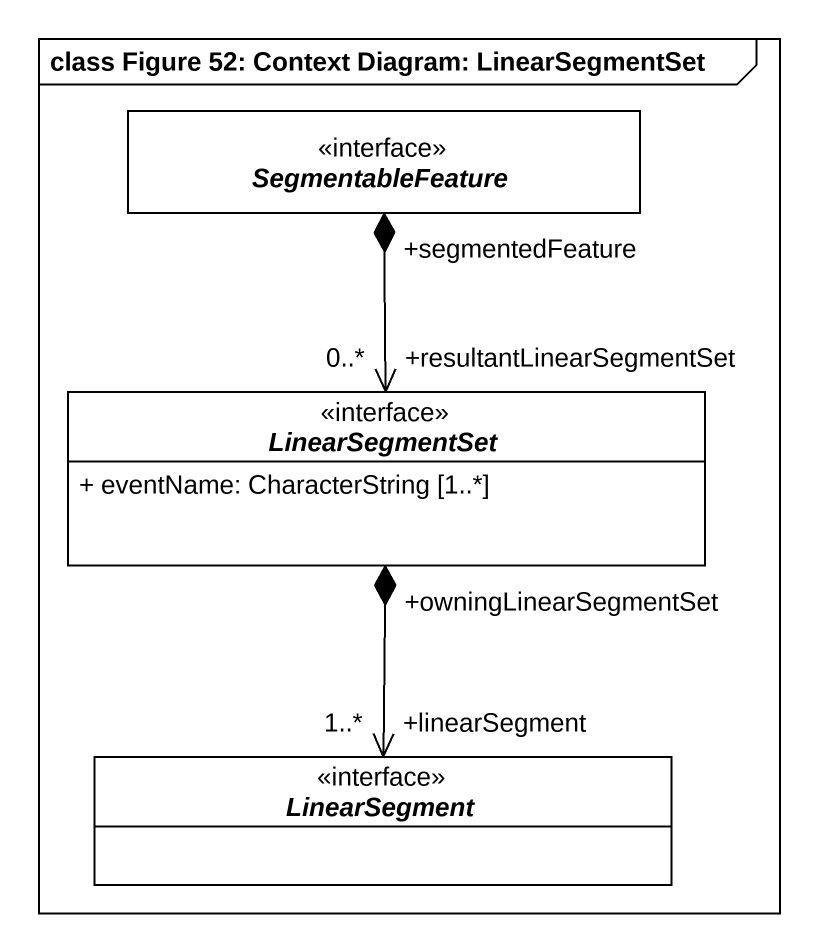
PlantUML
@startuml
mainframe class Figure 52: Context Diagram: LinearSegmentSet
hide circle
hide empty members
skinparam classAttributeIconSize 0
interface SegmentableFeature
interface LinearSegmentSet {
  + eventName: CharacterString [1..*]
}
interface LinearSegment
LinearSegmentSet "+resultantLinearSegmentSet\n0..*" <-up-* "+segmentedFeature" SegmentableFeature
LinearSegmentSet "+owningLinearSegmentSet" *--> "+linearSegment\n1..*" LinearSegment
@enduml
